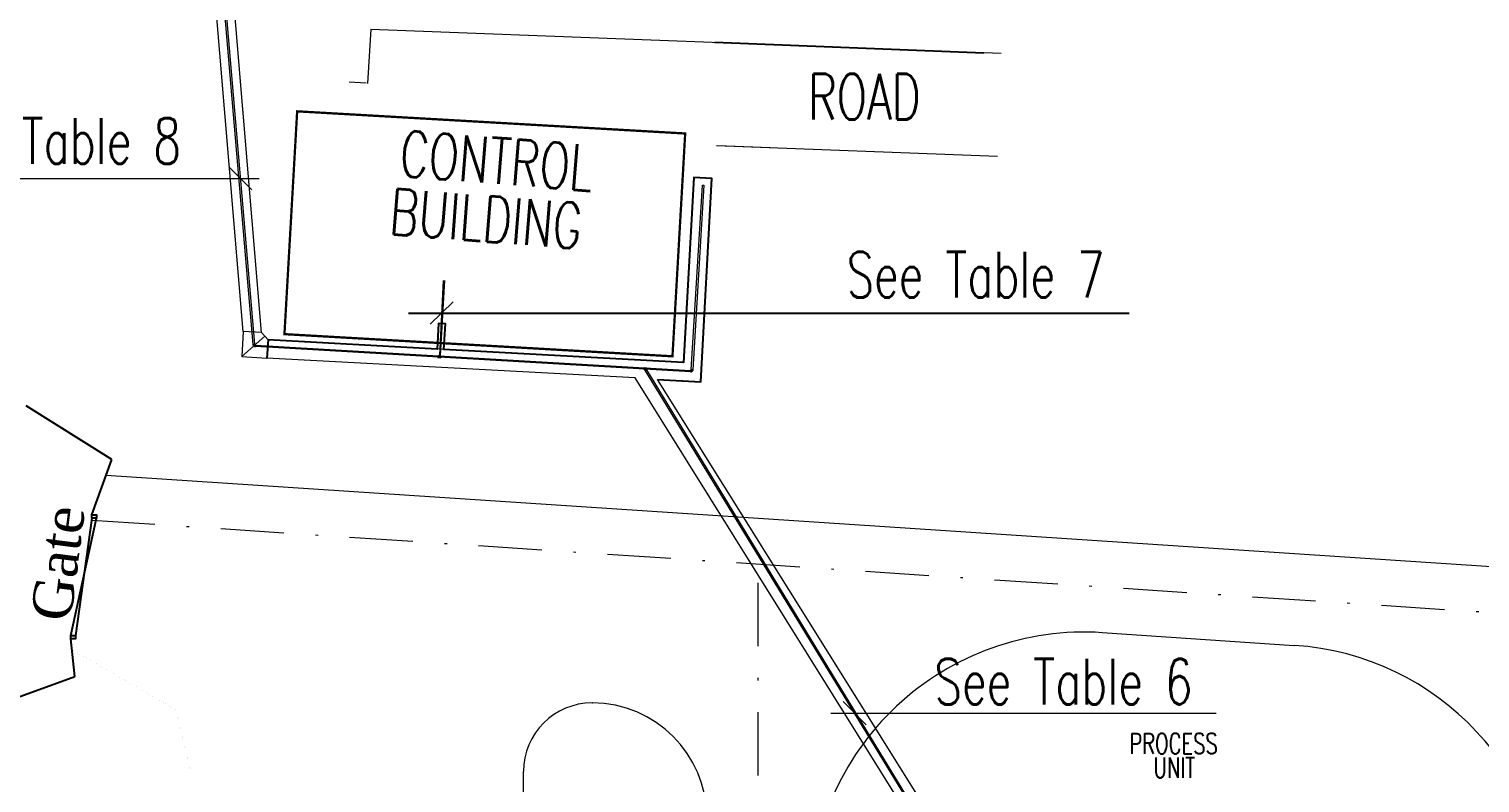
# Model space of a CAD drawing. Header units: inches. Extents: x -1128 to 651, y 96 to 845.
# Drawn here: x -1079.5 to -1022.3, y 737.2 to 767 of the extents above; entities that cross this region are included whole.
import ezdxf
from ezdxf.enums import TextEntityAlignment as Align

# ---------------------------------------------------------------- set-up
doc = ezdxf.new("R2010")
doc.units = ezdxf.units.IN
doc.header["$MEASUREMENT"] = 0
doc.linetypes.add('DASHDOT', pattern=[1, 0.5, -0.25, 0, -0.25])
for name, color, linetype in [('Background Stuff', 253, 'Continuous'), ('Cable Trench', 2, 'Continuous'), ('Layer 1', 7, 'Continuous')]:
    doc.layers.add(name, color=color, linetype=linetype)
for name, color, linetype, lineweight in [('Cables', 7, 'Continuous', 0), ('Labels', 7, 'Continuous', 0), ('Layout', 6, 'Continuous', 18)]:
    doc.layers.add(name, color=color, linetype=linetype, lineweight=lineweight)
doc.styles.add('HZTXT', font='txt_qlt.shx', dxfattribs={"width": 0.7, "bigfont": 'hztxt.shx'})
doc.styles.add('TR', font='times.ttf')

msp = doc.modelspace()

# ---------------------------------------------------------------- linework, layer by layer
at = {"color": 0}
msp.add_line((-1064.567, 755.757), (-1036.13, 755.757), dxfattribs=at)
at = {"color": 2}
for points in [[(-1053.744, 753.088), (-1053.023, 753.049), (-1052.588, 761.067), (-1053.308, 761.106), (-1053.705, 753.809), (-1063.163, 754.323), (-1063.104, 755.339), (-1063.372, 755.353), (-1063.432, 754.338), (-1070.102, 754.701), (-1070.147, 753.98)], [(-1054.733, 753.142), (-1053.023, 753.049)]]:
    msp.add_lwpolyline(points, dxfattribs=at)
at = {"layer": 'Background Stuff', "ltscale": 200}
for p, q in [((-1076.266, 749.988), (-1079.645, 752.097)), ((-1077.051, 747.802), (-1076.266, 749.988)), ((-1077.724, 741.419), (-1077.883, 742.91))]:
    msp.add_line(p, q, dxfattribs=at)
at = {"layer": 'Background Stuff'}
for points in [[(-1052.473, 766.44), (-1041.866, 766.03)], [(-1077.883, 743.041), (-1076.876, 747.67)], [(-1077.051, 747.67), (-1077.708, 743.041)]]:
    msp.add_lwpolyline(points, dxfattribs=at)
for points in [[(-1077.051, 747.802), (-1076.876, 747.802), (-1076.876, 747.67), (-1077.051, 747.67)], [(-1077.883, 743.041), (-1077.708, 743.041), (-1077.708, 742.91), (-1077.883, 742.91)]]:
    msp.add_lwpolyline(points, close=True, dxfattribs=at)
at = {"layer": 'Background Stuff', "ltscale": 200}
msp.add_lwpolyline([(-913.176, 668.265), (-970.428, 672.119), (-970.416, 672.425), (-1066.033, 677.958), (-1107.665, 680.475), (-1099.4, 713.29), (-1094.57, 732.167), (-1094.213, 733.133), (-1093.815, 733.791), (-1093.318, 734.252), (-1093.088, 734.384), (-1088.696, 736.954), (-1081.839, 739.464), (-1082.048, 739.862), (-1077.724, 741.419)], dxfattribs=at)
at = {"layer": 'Cable Trench', "lineweight": 13}
for p, q in [((-1071.082, 755.037), (-1072.28, 769.298)), ((-1070.36, 754.993), (-1071.558, 769.254)), ((-1055.207, 753.9), (-1070.102, 754.701)), ((-1055.618, 753.199), (-1070.147, 753.98))]:
    msp.add_line(p, q, dxfattribs=at)
at = {"layer": 'Cable Trench', "linetype": 'Continuous', "lineweight": 13}
for p, q in [((-1070.231, 754.847), (-1071.143, 754.041)), ((-1071.143, 754.041), (-1070.231, 754.847))]:
    msp.add_line(p, q, dxfattribs=at)
at = {"layer": 'Cable Trench', "color": 2, "lineweight": 13}
for p, q in [((-1055.201, 753.891), (-1055.207, 753.9)), ((-1044.778, 735.845), (-1055.618, 753.199)), ((-1044.377, 736.568), (-1054.733, 753.142))]:
    msp.add_line(p, q, dxfattribs=at)
at = {"layer": 'Cable Trench', "linetype": 'Continuous', "lineweight": 13}
msp.add_lwpolyline([(-1070.36, 754.993), (-1070.231, 754.847), (-1070.36, 754.993), (-1071.082, 755.037), (-1071.143, 754.041), (-1070.147, 753.98), (-1070.102, 754.701), (-1070.231, 754.847)], close=True, dxfattribs=at)
at = {"layer": 'Cables', "color": 0, "lineweight": 0}
for p, q in [((-1070.686, 754.523), (-1071.957, 769.36)), ((-1070.629, 754.532), (-1071.901, 769.37)), ((-1070.6, 754.494), (-1053.433, 753.492)), ((-1053.433, 753.435), (-1070.6, 754.438)), ((-1063.399, 754.004), (-1063.286, 753.998)), ((-1055.151, 753.591), (-1055.265, 753.597))]:
    msp.add_line(p, q, dxfattribs=at)
at = {"layer": 'Cables', "color": 0, "linetype": 'Continuous', "lineweight": 0}
for p, q in [((-1070.629, 754.523), (-1070.686, 754.523)), ((-1063.396, 754.061), (-1063.399, 754.004)), ((-1063.31, 754.084), (-1063.366, 754.087)), ((-1055.241, 753.51), (-1055.184, 753.507)), ((-1055.154, 753.534), (-1055.151, 753.591)), ((-1053.433, 753.492), (-1053.433, 753.435))]:
    msp.add_line(p, q, dxfattribs=at)
at = {"layer": 'Cables', "color": 0}
msp.add_lwpolyline([(-1053.348, 753.52), (-1053.404, 753.524), (-1052.96, 760.807), (-1052.903, 760.803)], close=True, dxfattribs=at)
at = {"layer": 'Cables', "color": 0, "lineweight": 0}
for points in [[(-1063.196, 757.038), (-1063.338, 754.084)], [(-1063.139, 757.038), (-1063.31, 754.084)], [(-1055.257, 753.542), (-1044.667, 736.187)], [(-1055.175, 753.515), (-1044.618, 736.217)]]:
    msp.add_lwpolyline(points, dxfattribs=at)
at = {"layer": 'Cables', "color": 0, "linetype": 'Continuous', "lineweight": 0}
for points in [[(-1070.686, 754.523), (-1070.686, 754.499), (-1070.624, 754.438), (-1070.6, 754.438), (-1070.624, 754.438), (-1070.686, 754.499)], [(-1053.433, 753.435), (-1053.409, 753.435), (-1053.348, 753.497), (-1053.348, 753.52), (-1053.348, 753.497), (-1053.409, 753.435)]]:
    msp.add_lwpolyline(points, close=True, dxfattribs=at)
for points in [[(-1070.6, 754.494), (-1070.629, 754.523), (-1070.6, 754.494), (-1070.6, 754.438)], [(-1063.366, 754.087), (-1063.396, 754.061), (-1063.366, 754.087), (-1063.31, 754.084)], [(-1063.283, 754.055), (-1063.31, 754.084), (-1063.283, 754.055), (-1063.286, 753.998)], [(-1055.268, 753.54), (-1055.241, 753.51), (-1055.268, 753.54), (-1055.265, 753.597)], [(-1055.184, 753.507), (-1055.154, 753.534), (-1055.184, 753.507), (-1055.241, 753.51)], [(-1053.405, 753.52), (-1053.433, 753.492), (-1053.405, 753.52), (-1053.348, 753.52)]]:
    msp.add_lwpolyline(points, dxfattribs=at)
at = {"layer": 'Cables', "color": 0, "lineweight": 0}
for points in [[(-1070.629, 754.523), (-1070.629, 754.523), (-1070.686, 754.523), (-1070.686, 754.523), (-1070.686, 754.523), (-1070.629, 754.523), (-1070.629, 754.523)], [(-1070.629, 754.523), (-1070.629, 754.523), (-1070.686, 754.523), (-1070.686, 754.523), (-1070.686, 754.523), (-1070.629, 754.523), (-1070.629, 754.523)], [(-1063.396, 754.061), (-1063.396, 754.061), (-1063.399, 754.004), (-1063.399, 754.004), (-1063.399, 754.004), (-1063.396, 754.061), (-1063.396, 754.061)], [(-1063.396, 754.061), (-1063.396, 754.061), (-1063.399, 754.004), (-1063.399, 754.004), (-1063.399, 754.004), (-1063.396, 754.061), (-1063.396, 754.061)], [(-1063.31, 754.084), (-1063.31, 754.084), (-1063.366, 754.087), (-1063.366, 754.087), (-1063.366, 754.087), (-1063.31, 754.084), (-1063.31, 754.084)], [(-1063.31, 754.084), (-1063.31, 754.084), (-1063.366, 754.087), (-1063.366, 754.087), (-1063.366, 754.087), (-1063.31, 754.084), (-1063.31, 754.084)], [(-1055.241, 753.51), (-1055.241, 753.51), (-1055.184, 753.507), (-1055.184, 753.507), (-1055.184, 753.507), (-1055.241, 753.51), (-1055.241, 753.51)], [(-1055.241, 753.51), (-1055.241, 753.51), (-1055.184, 753.507), (-1055.184, 753.507), (-1055.184, 753.507), (-1055.241, 753.51), (-1055.241, 753.51)], [(-1055.154, 753.534), (-1055.154, 753.534), (-1055.151, 753.591), (-1055.151, 753.591), (-1055.151, 753.591), (-1055.154, 753.534), (-1055.154, 753.534)], [(-1055.154, 753.534), (-1055.154, 753.534), (-1055.151, 753.591), (-1055.151, 753.591), (-1055.151, 753.591), (-1055.154, 753.534), (-1055.154, 753.534)]]:
    msp.add_open_spline(points, degree=3, knots=[0, 0, 0, 0, 1, 1, 1, 2, 2, 2, 2], dxfattribs=at)
at = {"layer": 'Layer 1', "color": 0, "lineweight": 5}
for points in [[(-1070.741, 760.618), (-1071.65, 761.527)], [(-1084.816, 761.073), (-1070.448, 761.073)], [(-1063.705, 755.323), (-1062.796, 756.204)], [(-1046.507, 739.523), (-1047.416, 740.432)], [(-1047.899, 739.977), (-1032.69, 739.977)]]:
    msp.add_lwpolyline(points, dxfattribs=at)
at = {"layer": 'Layout'}
for p, q in [((-1066.044, 766.962), (-1066.179, 764.821)), ((-1066.044, 766.962), (-1041.171, 766.005)), ((-1052.195, 766.429), (-1050.135, 766.35)), ((-1066.232, 764.824), (-1066.898, 764.866)), ((-1052.408, 762.373), (-1041.327, 761.947)), ((-1052.352, 762.371), (-1050.291, 762.291)), ((-1076.49, 749.365), (-1015.43, 745.335)), ((-1037.189, 743.153), (-1029.608, 742.653)), ((-1057.316, 740.38), (-1057.306, 740.38)), ((-1060.023, 726.669), (-1060.023, 737.673))]:
    msp.add_line(p, q, dxfattribs=at)
at = {"layer": 'Layout', "linetype": 'DASHDOT', "ltscale": 5}
for p, q in [((-1077.062, 747.594), (-1017.46, 743.66)), ((-1050.762, 681.422), (-1050.762, 745.873))]:
    msp.add_line(p, q, dxfattribs=at)
at = {"layer": 'Layout', "const_width": 0.0902}
msp.add_lwpolyline([(-1068.955, 763.717), (-1053.644, 762.843), (-1054.146, 754.054), (-1069.457, 754.928)], close=True, dxfattribs=at)
at = {"layer": 'Layout', "const_width": 0.000902}
msp.add_lwpolyline([(-1077.796, 742.458), (-1073.736, 740.105), (-1073.106, 737.499), (-1073.106, 726.669), (-1060.023, 726.669)], dxfattribs=at)
at = {"layer": 'Layout'}
for centre, radius, start, end in [((-1037.902, 732.346), 10.83, 86.2239, 180), ((-1030.321, 731.846), 10.83, 0, 86.2239), ((-1057.316, 737.673), 2.708, 90, 180), ((-1057.306, 735.868), 4.513, 0, 90)]:
    msp.add_arc(centre, radius, start, end, dxfattribs=at)

# ---------------------------------------------------------------- texts
at = {"color": 0, "style": 'HZTXT', "width": 0.7}
for s, p in [('See Table 8', (-1078.634, 761.649)), ('See Table 7', (-1042.185, 756.368)), ('See Table 6', (-1038.718, 740.321))]:
    msp.add_text(s, height=1.805, dxfattribs=at).set_placement(p, align=Align.CENTER)
at = {"layer": 'Background Stuff', "style": 'TR'}
msp.add_text('Gate', height=1.5895, rotation=82.7359, dxfattribs=at).set_placement((-1078.685, 743.647), align=Align.MIDDLE_LEFT)
msp.add_text('Gate', height=1.5895, rotation=82.7359, dxfattribs=at).set_placement((-1078.685, 743.647), align=Align.MIDDLE_LEFT)
at = {"layer": 'Labels', "style": 'HZTXT', "width": 0.7}
msp.add_text('ROAD', height=1.805, dxfattribs=at).set_placement((-1046.577, 763.389), align=Align.CENTER)
for s, p in [('CONTROL', (-1061.149, 760.868)), ('BUILDING', (-1061.575, 758.579))]:
    msp.add_text(s, height=1.805, rotation=355.5005, dxfattribs=at).set_placement(p, align=Align.CENTER)
at = {"layer": 'Layout', "lineweight": 0, "style": 'HZTXT', "width": 0.7}
for s, p in [('PROCESS', (-1034.376, 738.373)), ('UNIT', (-1034.345, 737.424))]:
    msp.add_text(s, height=0.8086, dxfattribs=at).set_placement(p, align=Align.CENTER)

doc.saveas('drawing.dxf')
